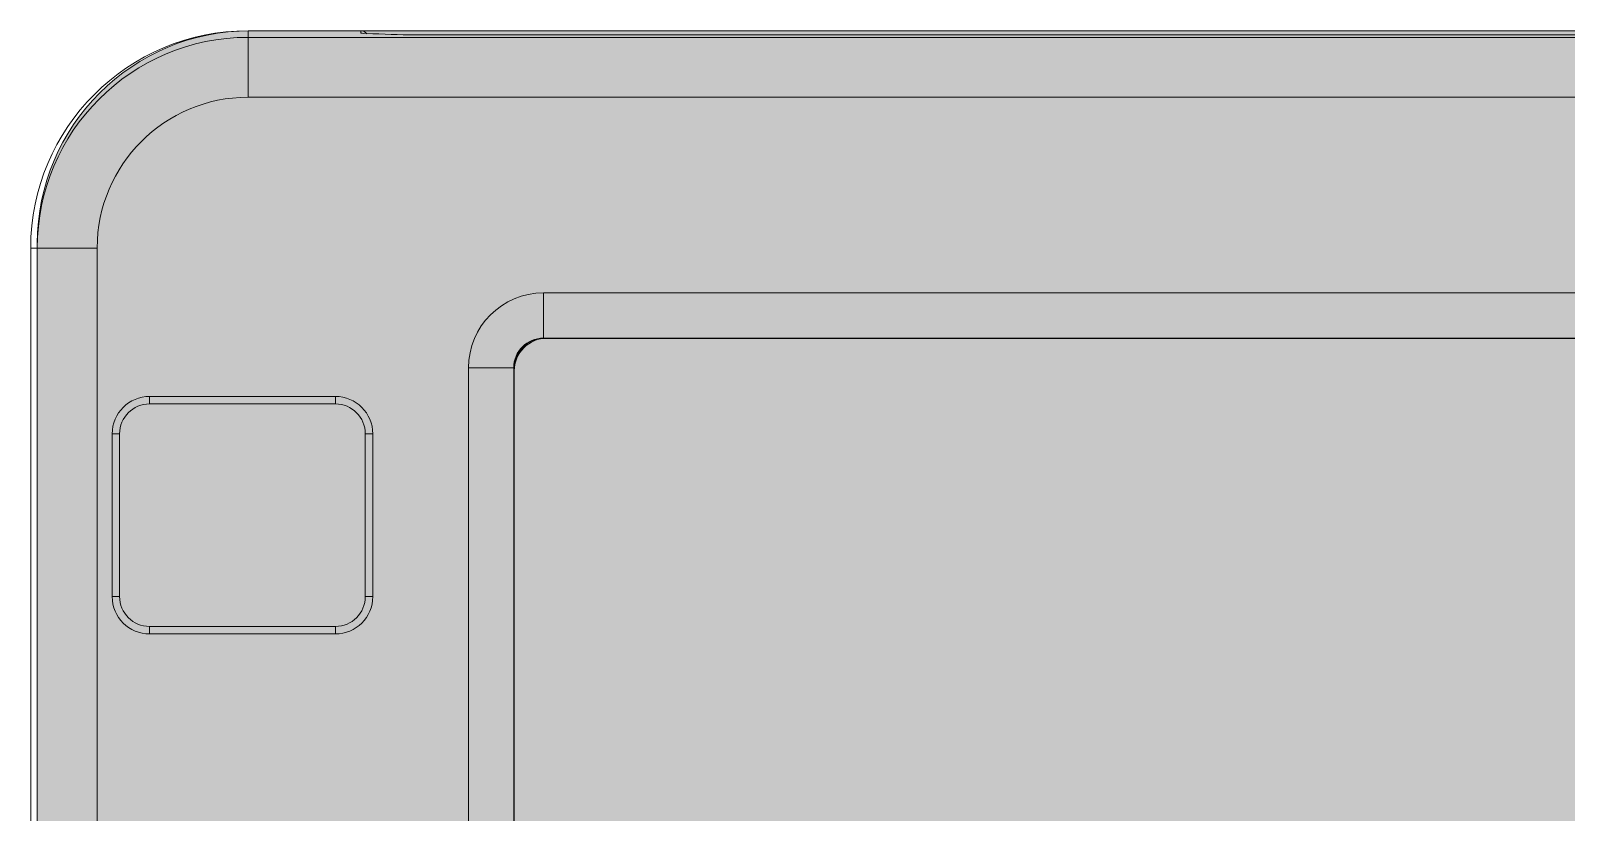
# Model space of a CAD drawing. Header units: inches. Extents: x -97 to 88, y -139 to 132.
# Drawn here: x -18.6 to 32.7, y -10.9 to 15.2 of the extents above; entities that cross this region are included whole.
import ezdxf

# ---------------------------------------------------------------- set-up
doc = ezdxf.new("R2010")
doc.units = ezdxf.units.IN
doc.header["$MEASUREMENT"] = 0
doc.layers.add('svg4583', color=7, linetype='Continuous')

# ---------------------------------------------------------------- blocks, each defined once
blk = doc.blocks.new('block 21')
at = {"layer": 'svg4583', "color": 8, "lineweight": 15, "true_color": 0x808080}
blk.add_lwpolyline([(-7.582, 15.113), (-7.533, 15.108), (-7.504, 15.1)], dxfattribs=at)
blk = doc.blocks.new('block 61')
at = {"layer": 'svg4583', "color": 7, "lineweight": 15, "true_color": 0xffffff}
blk.add_lwpolyline([(-1.482, 6.436), (66.818, 6.436)], dxfattribs=at)
blk = doc.blocks.new('block 62')
at = {"layer": 'svg4583', "color": 7, "lineweight": 15, "true_color": 0xffffff}
blk.add_lwpolyline([(-3.982, -28.064), (-3.982, 3.936)], dxfattribs=at)
blk = doc.blocks.new('block 67')
at = {"layer": 'svg4583', "color": 7, "lineweight": 15, "true_color": 0xffffff}
blk.add_lwpolyline([(-16.377, 7.936), (-16.377, -36.614)], dxfattribs=at)
blk = doc.blocks.new('block 68')
at = {"layer": 'svg4583', "color": 7, "lineweight": 15, "true_color": 0xffffff}
blk.add_lwpolyline([(76.678, 12.971), (-11.342, 12.971)], dxfattribs=at)
blk = doc.blocks.new('block 83')
at = {"layer": 'svg4583', "color": 7, "lineweight": 15, "true_color": 0xffffff}
blk.add_lwpolyline([(-15.878, -3.703), (-15.878, 1.731)], dxfattribs=at)
blk = doc.blocks.new('block 84')
at = {"layer": 'svg4583', "color": 7, "lineweight": 15, "true_color": 0xffffff}
blk.add_lwpolyline([(-8.427, -4.952), (-14.629, -4.952)], dxfattribs=at)
blk = doc.blocks.new('block 85')
at = {"layer": 'svg4583', "color": 7, "lineweight": 15, "true_color": 0xffffff}
blk.add_lwpolyline([(-7.178, 1.731), (-7.178, -3.703)], dxfattribs=at)
blk = doc.blocks.new('block 86')
at = {"layer": 'svg4583', "color": 7, "lineweight": 15, "true_color": 0xffffff}
blk.add_lwpolyline([(-14.629, 2.98), (-8.427, 2.98)], dxfattribs=at)
blk = doc.blocks.new('block 102')
at = {"layer": 'svg4583', "color": 7, "lineweight": 15, "true_color": 0xffffff}
blk.add_lwpolyline([(-18.376, -36.614), (-18.376, 7.936)], dxfattribs=at)
blk = doc.blocks.new('block 103')
at = {"layer": 'svg4583', "color": 7, "lineweight": 15, "true_color": 0xffffff}
blk.add_lwpolyline([(-16.377, 7.936), (-18.597, 7.936)], dxfattribs=at)
blk = doc.blocks.new('block 109')
at = {"layer": 'svg4583', "color": 7, "lineweight": 15, "true_color": 0xffffff}
blk.add_lwpolyline([(-1.482, 6.436), (-1.482, 4.91)], dxfattribs=at)
blk = doc.blocks.new('block 110')
at = {"layer": 'svg4583', "color": 7, "lineweight": 15, "true_color": 0xffffff}
blk.add_lwpolyline([(-2.456, 3.936), (-3.982, 3.936)], dxfattribs=at)
blk = doc.blocks.new('block 111')
at = {"layer": 'svg4583', "color": 7, "lineweight": 15, "true_color": 0xffffff}
blk.add_lwpolyline([(66.818, 4.927), (-1.482, 4.927)], dxfattribs=at)
blk = doc.blocks.new('block 113')
at = {"layer": 'svg4583', "color": 7, "lineweight": 15, "true_color": 0xffffff}
blk.add_lwpolyline([(-2.473, 3.936), (-2.473, -28.064)], dxfattribs=at)
blk = doc.blocks.new('block 121')
at = {"layer": 'svg4583', "color": 7, "lineweight": 15, "true_color": 0xffffff}
blk.add_lwpolyline([(-15.878, -3.703), (-15.628, -3.703)], dxfattribs=at)
blk = doc.blocks.new('block 122')
at = {"layer": 'svg4583', "color": 7, "lineweight": 15, "true_color": 0xffffff}
blk.add_lwpolyline([(-14.629, -4.702), (-14.629, -4.952)], dxfattribs=at)
blk = doc.blocks.new('block 123')
at = {"layer": 'svg4583', "color": 7, "lineweight": 15, "true_color": 0xffffff}
blk.add_lwpolyline([(-15.878, 1.731), (-15.628, 1.731)], dxfattribs=at)
blk = doc.blocks.new('block 124')
at = {"layer": 'svg4583', "color": 7, "lineweight": 15, "true_color": 0xffffff}
blk.add_lwpolyline([(-15.628, 1.731), (-15.628, -3.703)], dxfattribs=at)
blk = doc.blocks.new('block 125')
at = {"layer": 'svg4583', "color": 7, "lineweight": 15, "true_color": 0xffffff}
blk.add_lwpolyline([(-14.629, -4.702), (-8.427, -4.702)], dxfattribs=at)
blk = doc.blocks.new('block 126')
at = {"layer": 'svg4583', "color": 7, "lineweight": 15, "true_color": 0xffffff}
blk.add_lwpolyline([(-8.427, -4.702), (-8.427, -4.952)], dxfattribs=at)
blk = doc.blocks.new('block 127')
at = {"layer": 'svg4583', "color": 7, "lineweight": 15, "true_color": 0xffffff}
blk.add_lwpolyline([(-14.629, 2.98), (-14.629, 2.731)], dxfattribs=at)
blk = doc.blocks.new('block 128')
at = {"layer": 'svg4583', "color": 7, "lineweight": 15, "true_color": 0xffffff}
blk.add_lwpolyline([(-7.428, -3.703), (-7.178, -3.703)], dxfattribs=at)
blk = doc.blocks.new('block 129')
at = {"layer": 'svg4583', "color": 7, "lineweight": 15, "true_color": 0xffffff}
blk.add_lwpolyline([(-8.427, 2.98), (-8.427, 2.731)], dxfattribs=at)
blk = doc.blocks.new('block 130')
at = {"layer": 'svg4583', "color": 7, "lineweight": 15, "true_color": 0xffffff}
blk.add_lwpolyline([(-8.427, 2.731), (-14.629, 2.731)], dxfattribs=at)
blk = doc.blocks.new('block 146')
at = {"layer": 'svg4583', "color": 7, "lineweight": 15, "true_color": 0xffffff}
blk.add_lwpolyline([(-11.342, 12.971), (-11.342, 15.191)], dxfattribs=at)
blk = doc.blocks.new('block 147')
at = {"layer": 'svg4583', "color": 7, "lineweight": 15, "true_color": 0xffffff}
blk.add_lwpolyline([(-11.342, 14.97), (76.678, 14.97)], dxfattribs=at)
blk = doc.blocks.new('block 158')
at = {"layer": 'svg4583', "color": 7, "lineweight": 15, "true_color": 0xffffff}
blk.add_lwpolyline([(-7.428, 1.731), (-7.178, 1.731)], dxfattribs=at)
blk = doc.blocks.new('block 168')
at = {"layer": 'svg4583', "color": 7, "lineweight": 15, "true_color": 0xffffff}
blk.add_lwpolyline([(-7.428, -3.703), (-7.428, 1.731)], dxfattribs=at)
blk = doc.blocks.new('block 169')
at = {"layer": 'svg4583', "color": 7, "lineweight": 15, "true_color": 0xffffff}
blk.add_lwpolyline([(66.818, 4.91), (-1.482, 4.91)], dxfattribs=at)
blk = doc.blocks.new('block 170')
at = {"layer": 'svg4583', "color": 7, "lineweight": 15, "true_color": 0xffffff}
blk.add_lwpolyline([(-2.456, 3.936), (-2.456, -28.064)], dxfattribs=at)
blk = doc.blocks.new('block 174')
at = {"layer": 'svg4583', "color": 7, "lineweight": 15, "true_color": 0xffffff}
blk.add_lwpolyline([(-18.597, 7.936), (-18.597, -14.574)], dxfattribs=at)
blk = doc.blocks.new('block 181')
at = {"layer": 'svg4583', "color": 7, "lineweight": 15, "true_color": 0xffffff}
blk.add_lwpolyline([(69.668, 15.056), (-4.332, 15.056)], dxfattribs=at)
blk = doc.blocks.new('block 184')
at = {"layer": 'svg4583', "color": 7, "lineweight": 15, "true_color": 0xffffff}
blk.add_lwpolyline([(-7.582, 15.191), (-11.342, 15.191)], dxfattribs=at)
blk = doc.blocks.new('block 185')
at = {"layer": 'svg4583', "color": 7, "lineweight": 15, "true_color": 0xffffff}
blk.add_lwpolyline([(-7.582, 15.113), (-7.582, 15.191)], dxfattribs=at)
blk = doc.blocks.new('block 191')
at = {"layer": 'svg4583', "color": 8, "lineweight": 15, "true_color": 0x808080}
blk.add_lwpolyline([(-7.579, 15.11), (-7.582, 15.113)], dxfattribs=at)
blk = doc.blocks.new('block 215')
at = {"layer": 'svg4583', "color": 7, "lineweight": 15, "true_color": 0xffffff}
blk.add_open_spline([(-1.482, 6.436), (-2.863, 6.436), (-3.982, 5.317), (-3.982, 3.936)], degree=3, dxfattribs=at)
blk = doc.blocks.new('block 221')
at = {"layer": 'svg4583', "color": 7, "lineweight": 15, "true_color": 0xffffff}
blk.add_open_spline([(-11.342, 12.971), (-14.123, 12.971), (-16.377, 10.717), (-16.377, 7.936)], degree=3, dxfattribs=at)
blk = doc.blocks.new('block 237')
at = {"layer": 'svg4583', "color": 7, "lineweight": 15, "true_color": 0xffffff}
blk.add_open_spline([(-14.629, 2.98), (-15.319, 2.981), (-15.878, 2.421), (-15.878, 1.731)], degree=3, dxfattribs=at)
blk = doc.blocks.new('block 238')
at = {"layer": 'svg4583', "color": 7, "lineweight": 15, "true_color": 0xffffff}
blk.add_open_spline([(-15.878, -3.703), (-15.878, -4.393), (-15.319, -4.952), (-14.629, -4.952)], degree=3, dxfattribs=at)
blk = doc.blocks.new('block 239')
at = {"layer": 'svg4583', "color": 7, "lineweight": 15, "true_color": 0xffffff}
blk.add_open_spline([(-8.427, -4.952), (-7.737, -4.952), (-7.178, -4.393), (-7.178, -3.703)], degree=3, dxfattribs=at)
blk = doc.blocks.new('block 240')
at = {"layer": 'svg4583', "color": 7, "lineweight": 15, "true_color": 0xffffff}
blk.add_open_spline([(-7.178, 1.731), (-7.178, 2.421), (-7.737, 2.98), (-8.427, 2.98)], degree=3, dxfattribs=at)
blk = doc.blocks.new('block 248')
at = {"layer": 'svg4583', "color": 7, "lineweight": 15, "true_color": 0xffffff}
blk.add_open_spline([(-1.482, 4.927), (-2.029, 4.927), (-2.473, 4.484), (-2.473, 3.936)], degree=3, dxfattribs=at)
blk = doc.blocks.new('block 252')
at = {"layer": 'svg4583', "color": 7, "lineweight": 15, "true_color": 0xffffff}
blk.add_open_spline([(-15.628, -3.703), (-15.629, -4.255), (-15.181, -4.702), (-14.629, -4.702)], degree=3, dxfattribs=at)
blk = doc.blocks.new('block 253')
at = {"layer": 'svg4583', "color": 7, "lineweight": 15, "true_color": 0xffffff}
blk.add_open_spline([(-14.629, 2.731), (-15.181, 2.731), (-15.628, 2.283), (-15.628, 1.731)], degree=3, dxfattribs=at)
blk = doc.blocks.new('block 254')
at = {"layer": 'svg4583', "color": 7, "lineweight": 15, "true_color": 0xffffff}
blk.add_open_spline([(-8.427, -4.702), (-7.875, -4.702), (-7.428, -4.255), (-7.428, -3.703)], degree=3, dxfattribs=at)
blk = doc.blocks.new('block 259')
at = {"layer": 'svg4583', "color": 7, "lineweight": 15, "true_color": 0xffffff}
blk.add_open_spline([(-11.342, 14.97), (-15.227, 14.97), (-18.376, 11.821), (-18.376, 7.936)], degree=3, dxfattribs=at)
blk = doc.blocks.new('block 263')
at = {"layer": 'svg4583', "color": 7, "lineweight": 15, "true_color": 0xffffff}
blk.add_open_spline([(-7.428, 1.731), (-7.427, 2.283), (-7.875, 2.73), (-8.427, 2.731)], degree=3, dxfattribs=at)
blk = doc.blocks.new('block 270')
at = {"layer": 'svg4583', "color": 7, "lineweight": 15, "true_color": 0xffffff}
blk.add_open_spline([(-1.482, 4.91), (-2.02, 4.91), (-2.456, 4.474), (-2.456, 3.936)], degree=3, dxfattribs=at)
blk = doc.blocks.new('block 280')
at = {"layer": 'svg4583', "color": 7, "lineweight": 15, "true_color": 0xffffff}
blk.add_open_spline([(-7.579, 15.11), (-6.497, 15.056), (-5.414, 15.038), (-4.332, 15.056)], degree=3, dxfattribs=at)
blk = doc.blocks.new('block 287')
at = {"layer": 'svg4583', "color": 7, "lineweight": 15, "true_color": 0xffffff}
blk.add_open_spline([(-11.342, 15.191), (-15.349, 15.191), (-18.597, 11.943), (-18.597, 7.936)], degree=3, dxfattribs=at)
blk = doc.blocks.new('block 290')
at = {"layer": 'svg4583', "color": 7, "lineweight": 15, "true_color": 0xffffff}
blk.add_open_spline([(-7.381, 15.093), (-7.428, 15.156), (-7.503, 15.192), (-7.582, 15.191)], degree=3, dxfattribs=at)
blk = doc.blocks.new('block 6')
at = {"layer": 'svg4583', "true_color": 0x00aae7}
h = blk.add_hatch(color=140, dxfattribs=at)
h.dxf.hatch_style = 2
edge = h.paths.add_edge_path()
edge.add_spline(control_points=[(76.832, -43.848), (76.832, -43.848), (-11.276, -43.848), (-11.276, -43.848), (-15.197, -43.848), (-18.376, -40.669), (-18.376, -36.748), (-18.376, -36.748), (-18.376, 8.09), (-18.376, 8.09), (-18.376, 12.012), (-15.197, 15.191), (-11.276, 15.191), (-11.276, 15.191), (76.832, 15.191), (76.832, 15.191), (80.754, 15.191), (83.933, 12.012), (83.933, 8.09), (83.933, 8.09), (83.933, -36.748), (83.933, -36.748), (83.933, -40.669), (80.754, -43.848), (76.832, -43.848)], knot_values=[0, 0, 0, 0, 1, 1, 1, 2, 2, 2, 3, 3, 3, 4, 4, 4, 5, 5, 5, 6, 6, 6, 7, 7, 7, 8, 8, 8, 8], degree=3, periodic=1)
at = {"layer": 'svg4583', "lineweight": 0}
for points in [[(76.832, -43.848), (76.832, -43.848), (-11.276, -43.848), (-11.276, -43.848), (-15.197, -43.848), (-18.376, -40.669), (-18.376, -36.748), (-18.376, -36.748), (-18.376, 8.09), (-18.376, 8.09), (-18.376, 12.012), (-15.197, 15.191), (-11.276, 15.191), (-11.276, 15.191), (76.832, 15.191), (76.832, 15.191), (80.754, 15.191), (83.933, 12.012), (83.933, 8.09), (83.933, 8.09), (83.933, -36.748), (83.933, -36.748), (83.933, -40.669), (80.754, -43.848), (76.832, -43.848)], [(66.695, -29.038), (66.695, -29.038), (-1.358, -29.038), (-1.358, -29.038), (-1.965, -29.038), (-2.456, -28.546), (-2.456, -27.94), (-2.456, -27.94), (-2.456, 3.83), (-2.456, 3.83), (-2.456, 4.436), (-1.965, 4.927), (-1.358, 4.927), (-1.358, 4.927), (66.695, 4.927), (66.695, 4.927), (67.301, 4.927), (67.792, 4.436), (67.792, 3.83), (67.792, 3.83), (67.792, -27.94), (67.792, -27.94), (67.792, -28.546), (67.301, -29.038), (66.695, -29.038)]]:
    blk.add_open_spline(points, degree=3, knots=[0, 0, 0, 0, 1, 1, 1, 2, 2, 2, 3, 3, 3, 4, 4, 4, 5, 5, 5, 6, 6, 6, 7, 7, 7, 8, 8, 8, 8], dxfattribs=at)
at = {"layer": 'svg4583'}
for name in ['block 287', 'block 259', 'block 146', 'block 184', 'block 147', 'block 290', 'block 185', 'block 21', 'block 191', 'block 280', 'block 181', 'block 221', 'block 68', 'block 103', 'block 174', 'block 102', 'block 67', 'block 215', 'block 61', 'block 109', 'block 248', 'block 270', 'block 111', 'block 169', 'block 62', 'block 110', 'block 113', 'block 170', 'block 237', 'block 253', 'block 86', 'block 127', 'block 130', 'block 129', 'block 240', 'block 263', 'block 83', 'block 123', 'block 124', 'block 158', 'block 168', 'block 85', 'block 121', 'block 238', 'block 252', 'block 239', 'block 254', 'block 128', 'block 122', 'block 125', 'block 84', 'block 126']:
    blk.add_blockref(name, (0, 0), dxfattribs=at)

msp = doc.modelspace()

# ---------------------------------------------------------------- block references
at = {"layer": 'svg4583'}
msp.add_blockref('block 6', (0, 0), dxfattribs=at)

doc.saveas('drawing.dxf')
